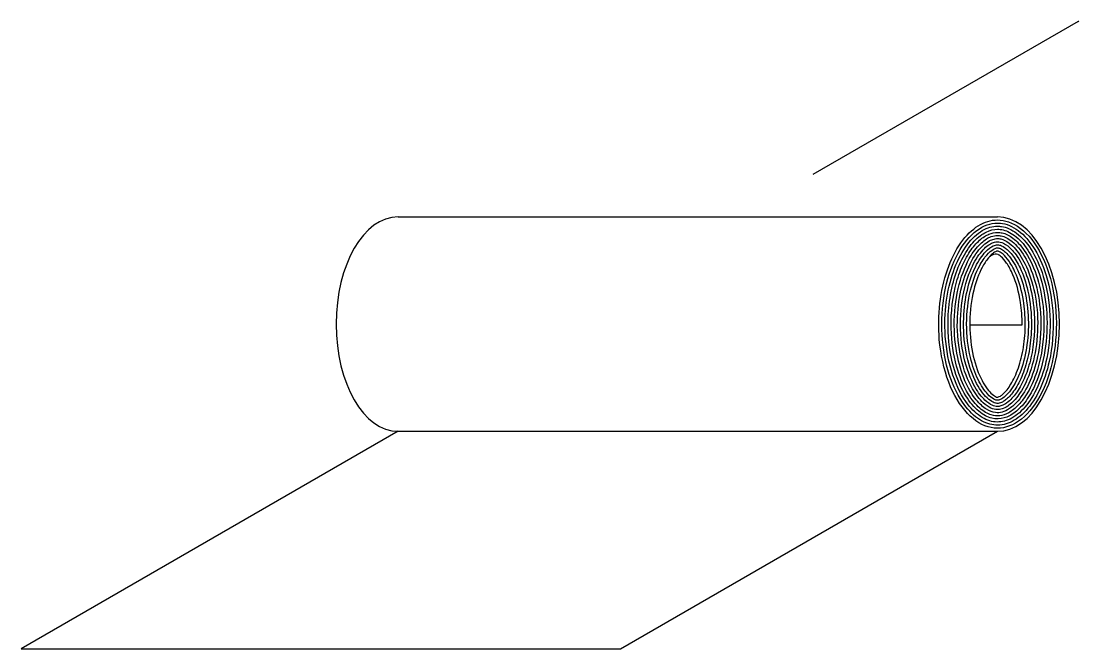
# Model space of a CAD drawing. Header units: inches. Extents: x -9 to 49, y -7 to 10.3.
# Drawn here: x 6.589 to 8.938, y -6.553 to -5.159 of the extents above; entities that cross this region are included whole.
import ezdxf

# ---------------------------------------------------------------- set-up
doc = ezdxf.new("R2010")
doc.units = ezdxf.units.IN
doc.header["$MEASUREMENT"] = 0
doc.layers.add('A-LINE-HVY', color=7, linetype='Continuous')
doc.layers.add('A-LINE-LIGHT', color=7, linetype='Continuous')

# ---------------------------------------------------------------- blocks, each defined once
blk = doc.blocks.new('block 139')
at = {"layer": 'A-LINE-HVY', "color": 4, "lineweight": 25}
blk.add_lwpolyline([(7.4259, -6.0699), (8.7573, -6.0699)], dxfattribs=at)
blk = doc.blocks.new('block 140')
at = {"layer": 'A-LINE-HVY', "color": 4, "lineweight": 25}
blk.add_open_spline([(7.4259, -5.5934), (7.3499, -5.5934), (7.2883, -5.7001), (7.2883, -5.8317), (7.2883, -5.9633), (7.3499, -6.0699), (7.4259, -6.0699)], degree=3, knots=[0, 0, 0, 0, 1, 1, 1, 2, 2, 2, 2], dxfattribs=at)
blk = doc.blocks.new('block 141')
at = {"layer": 'A-LINE-HVY', "color": 4, "lineweight": 25}
blk.add_open_spline([(8.7573, -6.0699), (8.8333, -6.0699), (8.8949, -5.9633), (8.8949, -5.8317), (8.8949, -5.7001), (8.8333, -5.5934), (8.7573, -5.5934)], degree=3, knots=[0, 0, 0, 0, 1, 1, 1, 2, 2, 2, 2], dxfattribs=at)
blk = doc.blocks.new('block 142')
at = {"layer": 'A-LINE-HVY', "color": 4, "lineweight": 25}
blk.add_lwpolyline([(7.4259, -5.5934), (8.7573, -5.5934)], dxfattribs=at)
blk = doc.blocks.new('block 143')
at = {"layer": 'A-LINE-HVY', "color": 4, "lineweight": 25}
blk.add_lwpolyline([(7.4259, -6.0699), (6.5888, -6.5532)], dxfattribs=at)
blk = doc.blocks.new('block 144')
at = {"layer": 'A-LINE-HVY', "color": 4, "lineweight": 25}
blk.add_lwpolyline([(6.5888, -6.5532), (7.9202, -6.5532), (8.7573, -6.0699)], dxfattribs=at)
blk = doc.blocks.new('block 373')
at = {"layer": 'A-LINE-LIGHT', "color": 1, "lineweight": 25}
blk.add_open_spline([(8.7573, -5.6003), (8.743, -5.6003), (8.7285, -5.6046), (8.7147, -5.6132), (8.7008, -5.6218), (8.6875, -5.6347), (8.6758, -5.6514), (8.664, -5.6681), (8.6538, -5.6884), (8.6459, -5.7113), (8.638, -5.7342), (8.6323, -5.7595), (8.6293, -5.7858), (8.6263, -5.812), (8.6259, -5.8392), (8.6281, -5.8658), (8.631, -5.8995), (8.6382, -5.9321), (8.649, -5.9604), (8.6597, -5.9887), (8.6741, -6.0127), (8.6904, -6.03), (8.7067, -6.0473), (8.7248, -6.058), (8.7431, -6.0616), (8.7613, -6.0652), (8.7799, -6.0619), (8.7976, -6.0516), (8.8154, -6.0413), (8.8322, -6.0238), (8.8463, -6.0007), (8.8603, -5.9775), (8.8715, -5.9487), (8.8787, -5.9169), (8.8859, -5.8852), (8.889, -5.8507), (8.8877, -5.8166), (8.8864, -5.7826), (8.8808, -5.749), (8.8714, -5.7192), (8.8619, -5.6894), (8.8487, -5.6635), (8.8332, -5.6437), (8.8177, -5.624), (8.7999, -5.6107), (8.7818, -5.6045), (8.7737, -5.6017), (8.7655, -5.6003), (8.7573, -5.6003)], degree=3, knots=[0, 0, 0, 0, 1, 1, 1, 2, 2, 2, 3, 3, 3, 4, 4, 4, 5, 5, 5, 6, 6, 6, 7, 7, 7, 8, 8, 8, 9, 9, 9, 10, 10, 10, 11, 11, 11, 12, 12, 12, 13, 13, 13, 14, 14, 14, 15, 15, 15, 16, 16, 16, 16], dxfattribs=at)
blk = doc.blocks.new('block 374')
at = {"layer": 'A-LINE-LIGHT', "color": 1, "lineweight": 25}
blk.add_open_spline([(8.7573, -5.6072), (8.742, -5.6072), (8.7264, -5.6126), (8.7113, -5.6238), (8.6962, -5.6351), (8.6817, -5.6523), (8.6697, -5.6742), (8.6576, -5.6962), (8.648, -5.7229), (8.6418, -5.752), (8.6356, -5.781), (8.6328, -5.8125), (8.6338, -5.8436), (8.6347, -5.8746), (8.6393, -5.9054), (8.6472, -5.9331), (8.655, -5.9608), (8.6662, -5.9854), (8.6793, -6.0049), (8.6896, -6.0203), (8.7012, -6.0323), (8.7131, -6.0408), (8.7249, -6.0493), (8.7371, -6.0541), (8.7492, -6.0556), (8.7613, -6.0571), (8.7734, -6.0553), (8.7854, -6.0501), (8.7975, -6.0448), (8.8096, -6.0359), (8.8208, -6.0236), (8.832, -6.0112), (8.8424, -5.9954), (8.8512, -5.9769), (8.8599, -5.9584), (8.8671, -5.9373), (8.8722, -5.9146), (8.8793, -5.8828), (8.8822, -5.848), (8.8807, -5.8139), (8.8793, -5.7823), (8.874, -5.7513), (8.8655, -5.7237), (8.858, -5.699), (8.8478, -5.6771), (8.8359, -5.6593), (8.8246, -5.6423), (8.8118, -5.6292), (8.7986, -5.6205), (8.7854, -5.6118), (8.772, -5.6075), (8.7587, -5.6072), (8.7582, -5.6072), (8.7578, -5.6072), (8.7573, -5.6072)], degree=3, knots=[0, 0, 0, 0, 1, 1, 1, 2, 2, 2, 3, 3, 3, 4, 4, 4, 5, 5, 5, 6, 6, 6, 7, 7, 7, 8, 8, 8, 9, 9, 9, 10, 10, 10, 11, 11, 11, 12, 12, 12, 13, 13, 13, 14, 14, 14, 15, 15, 15, 16, 16, 16, 17, 17, 17, 18, 18, 18, 18], dxfattribs=at)
blk = doc.blocks.new('block 375')
at = {"layer": 'A-LINE-LIGHT', "color": 1, "lineweight": 25}
blk.add_open_spline([(8.7573, -5.6141), (8.7462, -5.6141), (8.7349, -5.6172), (8.7235, -5.624), (8.7121, -5.6307), (8.7005, -5.6413), (8.69, -5.6554), (8.6794, -5.6695), (8.6698, -5.6871), (8.6621, -5.7073), (8.6543, -5.7275), (8.6484, -5.7502), (8.6448, -5.774), (8.6412, -5.7979), (8.6398, -5.8229), (8.6408, -5.8476), (8.642, -5.8781), (8.6469, -5.9081), (8.6549, -5.9349), (8.6629, -5.9617), (8.674, -5.9853), (8.6868, -6.0036), (8.6969, -6.018), (8.708, -6.0291), (8.7191, -6.0366), (8.7303, -6.0441), (8.7414, -6.0481), (8.7523, -6.049), (8.7632, -6.05), (8.774, -6.048), (8.7851, -6.0426), (8.7962, -6.0373), (8.8076, -6.0284), (8.8182, -6.0161), (8.8288, -6.0037), (8.8387, -5.9879), (8.847, -5.9694), (8.8553, -5.9509), (8.8621, -5.9297), (8.8667, -5.9072), (8.8728, -5.8771), (8.8753, -5.8444), (8.8737, -5.8123), (8.8722, -5.782), (8.8671, -5.7523), (8.859, -5.7258), (8.8519, -5.7029), (8.8426, -5.6825), (8.8319, -5.6658), (8.8221, -5.6504), (8.811, -5.6382), (8.7997, -5.6298), (8.7885, -5.6213), (8.7772, -5.6165), (8.7662, -5.6148), (8.7632, -5.6143), (8.7603, -5.6141), (8.7573, -5.6141)], degree=3, knots=[0, 0, 0, 0, 1, 1, 1, 2, 2, 2, 3, 3, 3, 4, 4, 4, 5, 5, 5, 6, 6, 6, 7, 7, 7, 8, 8, 8, 9, 9, 9, 10, 10, 10, 11, 11, 11, 12, 12, 12, 13, 13, 13, 14, 14, 14, 15, 15, 15, 16, 16, 16, 17, 17, 17, 18, 18, 18, 19, 19, 19, 19], dxfattribs=at)
blk = doc.blocks.new('block 376')
at = {"layer": 'A-LINE-LIGHT', "color": 1, "lineweight": 25}
blk.add_open_spline([(8.7573, -5.621), (8.7491, -5.621), (8.7408, -5.6229), (8.7321, -5.6271), (8.7235, -5.6314), (8.7144, -5.6381), (8.7056, -5.6474), (8.6968, -5.6567), (8.6883, -5.6687), (8.6808, -5.6828), (8.6732, -5.6969), (8.6666, -5.7132), (8.6614, -5.731), (8.6561, -5.7488), (8.6522, -5.768), (8.6499, -5.7879), (8.6476, -5.8078), (8.6469, -5.8283), (8.6477, -5.8486), (8.6491, -5.8791), (8.6542, -5.9092), (8.6624, -5.9357), (8.6689, -5.9568), (8.6774, -5.9757), (8.687, -5.9913), (8.6958, -6.0057), (8.7057, -6.0172), (8.7156, -6.0254), (8.7255, -6.0336), (8.7353, -6.0385), (8.7446, -6.0408), (8.754, -6.0431), (8.7629, -6.0429), (8.7723, -6.0402), (8.78, -6.038), (8.7881, -6.0338), (8.7964, -6.0275), (8.8046, -6.0211), (8.8129, -6.0126), (8.8206, -6.0019), (8.8284, -5.9912), (8.8356, -5.9784), (8.8419, -5.9639), (8.8512, -5.9424), (8.8584, -5.9174), (8.8627, -5.8907), (8.8669, -5.864), (8.8683, -5.8357), (8.8666, -5.8081), (8.8648, -5.7804), (8.8601, -5.7534), (8.8528, -5.7292), (8.8463, -5.7077), (8.8377, -5.6884), (8.828, -5.6726), (8.8191, -5.6579), (8.8091, -5.6464), (8.7991, -5.638), (8.7891, -5.6297), (8.7792, -5.6248), (8.7698, -5.6225), (8.7656, -5.6215), (8.7615, -5.621), (8.7573, -5.621)], degree=3, knots=[0, 0, 0, 0, 1, 1, 1, 2, 2, 2, 3, 3, 3, 4, 4, 4, 5, 5, 5, 6, 6, 6, 7, 7, 7, 8, 8, 8, 9, 9, 9, 10, 10, 10, 11, 11, 11, 12, 12, 12, 13, 13, 13, 14, 14, 14, 15, 15, 15, 16, 16, 16, 17, 17, 17, 18, 18, 18, 19, 19, 19, 20, 20, 20, 21, 21, 21, 21], dxfattribs=at)
blk = doc.blocks.new('block 377')
at = {"layer": 'A-LINE-LIGHT', "color": 1, "lineweight": 25}
blk.add_open_spline([(8.7573, -5.6279), (8.7511, -5.6279), (8.7449, -5.6291), (8.7383, -5.6319), (8.7317, -5.6347), (8.7246, -5.6391), (8.7174, -5.6455), (8.7103, -5.652), (8.703, -5.6603), (8.6962, -5.6705), (8.6894, -5.6807), (8.683, -5.6926), (8.6774, -5.7061), (8.6719, -5.7195), (8.6671, -5.7344), (8.6634, -5.7501), (8.6559, -5.7822), (8.6529, -5.8181), (8.6549, -5.853), (8.6565, -5.8817), (8.6615, -5.9097), (8.6692, -5.9344), (8.6753, -5.9541), (8.6832, -5.9718), (8.692, -5.9863), (8.7002, -5.9998), (8.7091, -6.0106), (8.718, -6.0183), (8.7268, -6.0261), (8.7354, -6.0308), (8.7434, -6.0333), (8.75, -6.0353), (8.7562, -6.0359), (8.7625, -6.0352), (8.7687, -6.0345), (8.7752, -6.0324), (8.7822, -6.0286), (8.7892, -6.0248), (8.7965, -6.0191), (8.8038, -6.0114), (8.8111, -6.0037), (8.8183, -5.9941), (8.8249, -5.9826), (8.8315, -5.9711), (8.8375, -5.9579), (8.8425, -5.9434), (8.8476, -5.9288), (8.8517, -5.913), (8.8547, -5.8965), (8.8607, -5.8633), (8.862, -5.8272), (8.8584, -5.7928), (8.8557, -5.7678), (8.8506, -5.7437), (8.8434, -5.7224), (8.8362, -5.7011), (8.8269, -5.6824), (8.8167, -5.6679), (8.8086, -5.6563), (8.7999, -5.6472), (8.7916, -5.6409), (8.7832, -5.6345), (8.7752, -5.6308), (8.7677, -5.6291), (8.7642, -5.6283), (8.7608, -5.6279), (8.7573, -5.6279)], degree=3, knots=[0, 0, 0, 0, 1, 1, 1, 2, 2, 2, 3, 3, 3, 4, 4, 4, 5, 5, 5, 6, 6, 6, 7, 7, 7, 8, 8, 8, 9, 9, 9, 10, 10, 10, 11, 11, 11, 12, 12, 12, 13, 13, 13, 14, 14, 14, 15, 15, 15, 16, 16, 16, 17, 17, 17, 18, 18, 18, 19, 19, 19, 20, 20, 20, 21, 21, 21, 22, 22, 22, 22], dxfattribs=at)
blk = doc.blocks.new('block 378')
at = {"layer": 'A-LINE-LIGHT', "color": 1, "lineweight": 25}
blk.add_open_spline([(8.7573, -5.6348), (8.7527, -5.6348), (8.7481, -5.6356), (8.7431, -5.6374), (8.7366, -5.6398), (8.7292, -5.6442), (8.7216, -5.6511), (8.7139, -5.6581), (8.7059, -5.6676), (8.6986, -5.6795), (8.6881, -5.6966), (8.6788, -5.7186), (8.6722, -5.7435), (8.6657, -5.7683), (8.6619, -5.796), (8.6613, -5.824), (8.6607, -5.8519), (8.6633, -5.88), (8.6689, -5.9059), (8.6735, -5.9273), (8.68, -5.9471), (8.6879, -5.964), (8.6946, -5.9782), (8.7021, -5.9903), (8.7098, -5.9998), (8.7175, -6.0093), (8.7254, -6.0162), (8.7327, -6.0207), (8.7399, -6.0252), (8.7465, -6.0275), (8.7526, -6.0283), (8.7576, -6.0289), (8.7623, -6.0286), (8.7675, -6.0272), (8.7726, -6.0259), (8.7782, -6.0234), (8.7842, -6.0192), (8.7903, -6.0151), (8.7967, -6.0094), (8.803, -6.002), (8.8126, -5.9907), (8.822, -5.9755), (8.8298, -5.9572), (8.8376, -5.9389), (8.8439, -5.9176), (8.848, -5.8949), (8.853, -5.8669), (8.8546, -5.8366), (8.8527, -5.8072), (8.851, -5.7815), (8.8465, -5.7565), (8.8398, -5.7341), (8.8339, -5.7141), (8.8261, -5.6962), (8.8174, -5.6817), (8.8088, -5.6671), (8.7992, -5.656), (8.7901, -5.6485), (8.7811, -5.641), (8.7728, -5.6372), (8.7654, -5.6357), (8.7626, -5.6351), (8.76, -5.6348), (8.7573, -5.6348)], degree=3, knots=[0, 0, 0, 0, 1, 1, 1, 2, 2, 2, 3, 3, 3, 4, 4, 4, 5, 5, 5, 6, 6, 6, 7, 7, 7, 8, 8, 8, 9, 9, 9, 10, 10, 10, 11, 11, 11, 12, 12, 12, 13, 13, 13, 14, 14, 14, 15, 15, 15, 16, 16, 16, 17, 17, 17, 18, 18, 18, 19, 19, 19, 20, 20, 20, 21, 21, 21, 21], dxfattribs=at)
blk = doc.blocks.new('block 379')
at = {"layer": 'A-LINE-LIGHT', "color": 1, "lineweight": 25}
blk.add_open_spline([(8.7573, -5.6417), (8.7539, -5.6417), (8.7507, -5.6422), (8.7471, -5.6434), (8.7403, -5.6455), (8.7319, -5.6504), (8.7229, -5.6594), (8.7138, -5.6684), (8.7044, -5.6815), (8.6963, -5.698), (8.6881, -5.7145), (8.6811, -5.7344), (8.6762, -5.7562), (8.6714, -5.7779), (8.6686, -5.8016), (8.6681, -5.8254), (8.6676, -5.8538), (8.6706, -5.8824), (8.6765, -5.9083), (8.6824, -5.9342), (8.6913, -5.9574), (8.7016, -5.9754), (8.7092, -5.9886), (8.7174, -5.999), (8.7253, -6.0063), (8.7316, -6.0121), (8.7375, -6.016), (8.7427, -6.0183), (8.7479, -6.0206), (8.7525, -6.0216), (8.7568, -6.0217), (8.7601, -6.0218), (8.7635, -6.0213), (8.7673, -6.0201), (8.7711, -6.0189), (8.7753, -6.0169), (8.78, -6.0138), (8.7869, -6.0091), (8.7947, -6.002), (8.8022, -5.992), (8.8098, -5.982), (8.8171, -5.9692), (8.8235, -5.9543), (8.8319, -5.9347), (8.8385, -5.9112), (8.8424, -5.8862), (8.8463, -5.8612), (8.8475, -5.8344), (8.8458, -5.8085), (8.8443, -5.7837), (8.8401, -5.7596), (8.8338, -5.7381), (8.8283, -5.7189), (8.821, -5.7018), (8.813, -5.6878), (8.8049, -5.6737), (8.7961, -5.663), (8.7879, -5.6557), (8.781, -5.6496), (8.7748, -5.646), (8.7693, -5.644), (8.7659, -5.6427), (8.7628, -5.6421), (8.7599, -5.6418), (8.759, -5.6418), (8.7582, -5.6417), (8.7573, -5.6417)], degree=3, knots=[0, 0, 0, 0, 1, 1, 1, 2, 2, 2, 3, 3, 3, 4, 4, 4, 5, 5, 5, 6, 6, 6, 7, 7, 7, 8, 8, 8, 9, 9, 9, 10, 10, 10, 11, 11, 11, 12, 12, 12, 13, 13, 13, 14, 14, 14, 15, 15, 15, 16, 16, 16, 17, 17, 17, 18, 18, 18, 19, 19, 19, 20, 20, 20, 21, 21, 21, 22, 22, 22, 22], dxfattribs=at)
blk = doc.blocks.new('block 380')
at = {"layer": 'A-LINE-LIGHT', "color": 1, "lineweight": 25}
blk.add_open_spline([(8.7573, -5.6486), (8.7549, -5.6486), (8.7528, -5.6489), (8.7503, -5.6496), (8.7478, -5.6503), (8.7449, -5.6515), (8.7417, -5.6533), (8.7384, -5.6552), (8.7349, -5.6577), (8.731, -5.6611), (8.7234, -5.668), (8.715, -5.6784), (8.7072, -5.692), (8.6995, -5.7056), (8.6925, -5.7225), (8.6871, -5.7414), (8.6801, -5.7658), (8.6759, -5.7937), (8.6751, -5.822), (8.6743, -5.8502), (8.677, -5.8788), (8.6827, -5.9047), (8.6884, -5.9305), (8.6972, -5.9536), (8.7072, -5.9713), (8.7143, -5.9839), (8.7221, -5.9938), (8.7293, -6.0006), (8.7353, -6.0063), (8.7408, -6.0099), (8.7454, -6.0119), (8.75, -6.014), (8.7537, -6.0147), (8.7571, -6.0148), (8.7595, -6.0148), (8.7619, -6.0145), (8.7648, -6.0136), (8.7677, -6.0128), (8.7709, -6.0114), (8.7747, -6.009), (8.7785, -6.0066), (8.7827, -6.0033), (8.787, -5.999), (8.7931, -5.9929), (8.7995, -5.9848), (8.8055, -5.9746), (8.8116, -5.9645), (8.8173, -5.9524), (8.8221, -5.9389), (8.827, -5.9254), (8.8311, -5.9104), (8.834, -5.8946), (8.8399, -5.863), (8.8412, -5.8279), (8.8378, -5.7948), (8.8353, -5.7719), (8.8307, -5.7499), (8.8243, -5.7306), (8.8179, -5.7113), (8.8097, -5.6945), (8.8012, -5.6818), (8.794, -5.6711), (8.7865, -5.6632), (8.7799, -5.658), (8.7734, -5.6529), (8.7678, -5.6504), (8.7634, -5.6494), (8.7612, -5.6488), (8.7593, -5.6486), (8.7573, -5.6486)], degree=3, knots=[0, 0, 0, 0, 1, 1, 1, 2, 2, 2, 3, 3, 3, 4, 4, 4, 5, 5, 5, 6, 6, 6, 7, 7, 7, 8, 8, 8, 9, 9, 9, 10, 10, 10, 11, 11, 11, 12, 12, 12, 13, 13, 13, 14, 14, 14, 15, 15, 15, 16, 16, 16, 17, 17, 17, 18, 18, 18, 19, 19, 19, 20, 20, 20, 21, 21, 21, 22, 22, 22, 23, 23, 23, 23], dxfattribs=at)
blk = doc.blocks.new('block 381')
at = {"layer": 'A-LINE-LIGHT', "color": 1, "lineweight": 25}
blk.add_open_spline([(8.7573, -5.6555), (8.7556, -5.6555), (8.7545, -5.6556), (8.753, -5.656), (8.7515, -5.6564), (8.7496, -5.657), (8.7474, -5.6581), (8.743, -5.6603), (8.7372, -5.6643), (8.7307, -5.6711), (8.7234, -5.679), (8.7153, -5.6904), (8.7082, -5.7049), (8.7011, -5.7195), (8.6948, -5.7371), (8.6903, -5.7564), (8.6858, -5.7757), (8.683, -5.7969), (8.6822, -5.8183), (8.6812, -5.8438), (8.6831, -5.8698), (8.6875, -5.8937), (8.692, -5.9176), (8.6991, -5.9394), (8.7075, -5.957), (8.7159, -5.9746), (8.7257, -5.9877), (8.7342, -5.9957), (8.7394, -6.0006), (8.744, -6.0037), (8.7477, -6.0054), (8.7513, -6.0071), (8.754, -6.0077), (8.7564, -6.0079), (8.758, -6.008), (8.7594, -6.0079), (8.7613, -6.0075), (8.7627, -6.0071), (8.7645, -6.0065), (8.7665, -6.0056), (8.7685, -6.0047), (8.7708, -6.0034), (8.7734, -6.0016), (8.7759, -5.9998), (8.7788, -5.9974), (8.7817, -5.9945), (8.7876, -5.9887), (8.794, -5.9806), (8.8001, -5.9702), (8.8062, -5.9598), (8.812, -5.9473), (8.8168, -5.9331), (8.8217, -5.919), (8.8257, -5.9032), (8.8284, -5.8867), (8.8311, -5.8701), (8.8326, -5.8526), (8.8327, -5.8351), (8.833, -5.8089), (8.8302, -5.7825), (8.8249, -5.7586), (8.8205, -5.7393), (8.8144, -5.7217), (8.8074, -5.707), (8.8019, -5.6953), (8.7958, -5.6855), (8.7897, -5.6779), (8.7837, -5.6703), (8.7778, -5.6649), (8.773, -5.6615), (8.7681, -5.6581), (8.7643, -5.6567), (8.7614, -5.656), (8.7599, -5.6556), (8.7587, -5.6555), (8.7573, -5.6555)], degree=3, knots=[0, 0, 0, 0, 1, 1, 1, 2, 2, 2, 3, 3, 3, 4, 4, 4, 5, 5, 5, 6, 6, 6, 7, 7, 7, 8, 8, 8, 9, 9, 9, 10, 10, 10, 11, 11, 11, 12, 12, 12, 13, 13, 13, 14, 14, 14, 15, 15, 15, 16, 16, 16, 17, 17, 17, 18, 18, 18, 19, 19, 19, 20, 20, 20, 21, 21, 21, 22, 22, 22, 23, 23, 23, 24, 24, 24, 25, 25, 25, 25], dxfattribs=at)
blk = doc.blocks.new('block 382')
at = {"layer": 'A-LINE-LIGHT', "color": 1, "lineweight": 25}
blk.add_open_spline([(8.7573, -5.6624), (8.7562, -5.6624), (8.7558, -5.6625), (8.7551, -5.6626), (8.7544, -5.6628), (8.7533, -5.663), (8.7521, -5.6636), (8.7508, -5.6641), (8.7493, -5.6648), (8.7475, -5.6659), (8.7437, -5.6682), (8.7389, -5.6722), (8.7335, -5.6783), (8.7282, -5.6845), (8.7224, -5.6927), (8.7171, -5.7028), (8.7093, -5.7173), (8.7023, -5.7359), (8.6974, -5.7566), (8.6919, -5.7796), (8.6888, -5.8054), (8.6888, -5.8311), (8.6888, -5.8568), (8.6917, -5.8826), (8.6971, -5.9056), (8.7015, -5.9241), (8.7074, -5.9409), (8.7141, -5.9548), (8.7208, -5.9686), (8.7283, -5.9794), (8.7351, -5.9868), (8.7404, -5.9926), (8.7452, -5.9962), (8.7488, -5.9982), (8.7515, -5.9997), (8.7534, -6.0004), (8.7549, -6.0007), (8.7563, -6.001), (8.7575, -6.0011), (8.7584, -6.001), (8.7594, -6.0008), (8.7611, -6.0005), (8.7633, -5.9995), (8.7655, -5.9986), (8.7684, -5.9969), (8.7719, -5.994), (8.7754, -5.9912), (8.7794, -5.9873), (8.7836, -5.9821), (8.7877, -5.977), (8.7921, -5.9706), (8.7962, -5.9631), (8.8035, -5.9499), (8.8102, -5.9333), (8.8153, -5.9145), (8.8204, -5.8956), (8.8238, -5.8748), (8.8252, -5.8532), (8.8265, -5.8317), (8.8258, -5.8097), (8.8231, -5.7887), (8.8204, -5.7677), (8.8158, -5.7479), (8.8097, -5.7307), (8.8036, -5.7135), (8.7962, -5.6989), (8.7887, -5.6881), (8.7813, -5.6773), (8.7738, -5.6703), (8.7685, -5.6667), (8.7647, -5.6642), (8.7621, -5.6632), (8.7601, -5.6628), (8.7594, -5.6626), (8.7588, -5.6625), (8.7583, -5.6625), (8.758, -5.6624), (8.7577, -5.6624), (8.7573, -5.6624)], degree=3, knots=[0, 0, 0, 0, 1, 1, 1, 2, 2, 2, 3, 3, 3, 4, 4, 4, 5, 5, 5, 6, 6, 6, 7, 7, 7, 8, 8, 8, 9, 9, 9, 10, 10, 10, 11, 11, 11, 12, 12, 12, 13, 13, 13, 14, 14, 14, 15, 15, 15, 16, 16, 16, 17, 17, 17, 18, 18, 18, 19, 19, 19, 20, 20, 20, 21, 21, 21, 22, 22, 22, 23, 23, 23, 24, 24, 24, 25, 25, 25, 26, 26, 26, 26], dxfattribs=at)
blk = doc.blocks.new('block 383')
at = {"layer": 'A-LINE-LIGHT', "color": 1, "lineweight": 25}
blk.add_open_spline([(8.7567, -5.6693), (8.7565, -5.6694), (8.756, -5.6695), (8.7553, -5.6697), (8.7547, -5.6699), (8.7538, -5.6703), (8.7527, -5.6709), (8.7516, -5.6715), (8.7502, -5.6723), (8.7487, -5.6735), (8.7454, -5.6758), (8.7413, -5.6796), (8.7369, -5.6851), (8.7324, -5.6906), (8.7276, -5.6977), (8.723, -5.7062), (8.7159, -5.7196), (8.7094, -5.7368), (8.7046, -5.756), (8.6993, -5.7776), (8.6961, -5.8019), (8.6957, -5.8264), (8.6954, -5.8497), (8.6975, -5.8733), (8.7018, -5.8948), (8.7061, -5.9163), (8.7127, -5.9359), (8.7201, -5.9513), (8.7275, -5.9668), (8.736, -5.9782), (8.7428, -5.9848), (8.7468, -5.9888), (8.7503, -5.9912), (8.7527, -5.9925), (8.7551, -5.9938), (8.7562, -5.994), (8.7569, -5.9941), (8.7573, -5.9941), (8.7576, -5.9941), (8.7577, -5.9941), (8.7578, -5.9941), (8.7585, -5.994), (8.7595, -5.9936), (8.7605, -5.9932), (8.7619, -5.9926), (8.7637, -5.9915), (8.7656, -5.9903), (8.7679, -5.9885), (8.7705, -5.9861), (8.7755, -5.9816), (8.7814, -5.9745), (8.7872, -5.9649), (8.7931, -5.9552), (8.7988, -5.9431), (8.8036, -5.9292), (8.8084, -5.9152), (8.8124, -5.8995), (8.815, -5.8828), (8.8176, -5.8662), (8.819, -5.8486), (8.8189, -5.831), (8.8189, -5.8134), (8.8175, -5.7958), (8.8148, -5.7792), (8.8114, -5.7583), (8.8059, -5.7389), (8.7993, -5.7227), (8.7942, -5.7104), (8.7885, -5.6998), (8.7829, -5.6918), (8.7783, -5.6852), (8.7737, -5.6801), (8.7698, -5.6766), (8.7666, -5.6737), (8.7639, -5.6719), (8.762, -5.6709), (8.7606, -5.6702), (8.7597, -5.6698), (8.7589, -5.6696), (8.7585, -5.6695), (8.7581, -5.6694), (8.7579, -5.6694), (8.7578, -5.6693), (8.7578, -5.6693), (8.7575, -5.6693), (8.7575, -5.6693), (8.7574, -5.6693), (8.7573, -5.6693)], degree=3, knots=[0, 0, 0, 0, 1, 1, 1, 2, 2, 2, 3, 3, 3, 4, 4, 4, 5, 5, 5, 6, 6, 6, 7, 7, 7, 8, 8, 8, 9, 9, 9, 10, 10, 10, 11, 11, 11, 12, 12, 12, 13, 13, 13, 14, 14, 14, 15, 15, 15, 16, 16, 16, 17, 17, 17, 18, 18, 18, 19, 19, 19, 20, 20, 20, 21, 21, 21, 22, 22, 22, 23, 23, 23, 24, 24, 24, 25, 25, 25, 26, 26, 26, 27, 27, 27, 28, 28, 28, 29, 29, 29, 29], dxfattribs=at)
blk = doc.blocks.new('block 384')
at = {"layer": 'A-LINE-LIGHT', "color": 1, "lineweight": 25}
blk.add_open_spline([(8.812, -5.8332), (8.8121, -5.8163), (8.8109, -5.7994), (8.8084, -5.7834), (8.805, -5.7604), (8.7989, -5.7393), (8.7917, -5.7224), (8.7872, -5.7119), (8.7822, -5.703), (8.7775, -5.6961), (8.7732, -5.6899), (8.7689, -5.6852), (8.7655, -5.682), (8.7623, -5.6791), (8.7599, -5.6776), (8.7586, -5.6769)], degree=3, knots=[0, 0, 0, 0, 1, 1, 1, 2, 2, 2, 3, 3, 3, 4, 4, 4, 5, 5, 5, 5], dxfattribs=at)
blk = doc.blocks.new('block 385')
at = {"layer": 'A-LINE-LIGHT', "color": 1, "lineweight": 25}
blk.add_open_spline([(8.7573, -5.6693), (8.7569, -5.6693), (8.7567, -5.6693), (8.7567, -5.6693)], degree=3, dxfattribs=at)
blk = doc.blocks.new('block 386')
at = {"layer": 'A-LINE-LIGHT', "color": 1, "lineweight": 25}
blk.add_lwpolyline([(8.6957, -5.8332), (8.812, -5.8332)], dxfattribs=at)
blk = doc.blocks.new('block 387')
at = {"layer": 'A-LINE-LIGHT', "color": 1, "lineweight": 25}
blk.add_open_spline([(8.7586, -5.6769), (8.7494, -5.675), (8.7401, -5.6791), (8.7353, -5.6871)], degree=3, dxfattribs=at)
blk = doc.blocks.new('block 597')
h = blk.add_hatch(color=7)
h.dxf.hatch_style = 2
h.paths.add_polyline_path([(8.9359, -5.1594), (8.938, -5.1586), (8.9363, -5.16)])
at = {"color": 7, "lineweight": 25}
blk.add_lwpolyline([(8.9361, -5.1597), (8.3474, -5.4996)], dxfattribs=at)
at = {"lineweight": 0}
blk.add_lwpolyline([(8.9359, -5.1594), (8.938, -5.1586), (8.9363, -5.16), (8.9359, -5.1594)], dxfattribs=at)

msp = doc.modelspace()

# ---------------------------------------------------------------- block references
msp.add_blockref('block 597', (0, 0))
at = {"layer": 'A-LINE-HVY'}
for name in ['block 140', 'block 142', 'block 141', 'block 143', 'block 144', 'block 139']:
    msp.add_blockref(name, (0, 0), dxfattribs=at)
at = {"layer": 'A-LINE-LIGHT'}
for name in ['block 373', 'block 374', 'block 375', 'block 376', 'block 377', 'block 378', 'block 379', 'block 380', 'block 381', 'block 382', 'block 383', 'block 387', 'block 385', 'block 384', 'block 386']:
    msp.add_blockref(name, (0, 0), dxfattribs=at)

doc.saveas('drawing.dxf')
